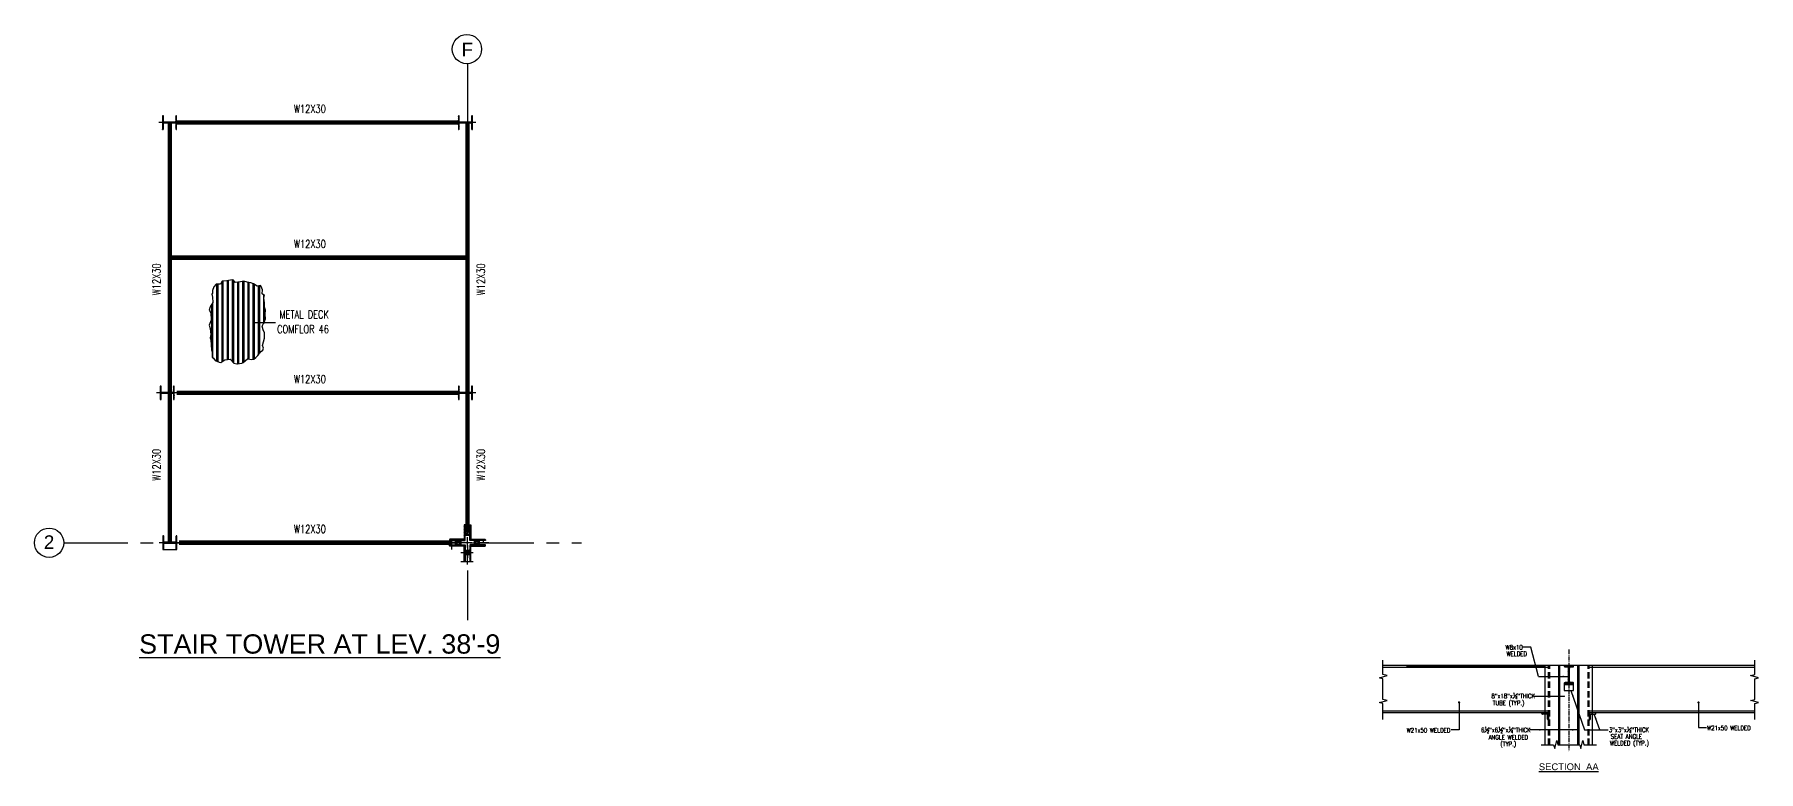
# Model space of a CAD drawing. Header units: inches. Extents: x 54519 to 57616, y 6659 to 8963.
# Drawn here: x 54797 to 55561, y 6659 to 6986 of the extents above; entities that cross this region are included whole.
import ezdxf
from ezdxf.enums import TextEntityAlignment as Align

# ---------------------------------------------------------------- set-up
doc = ezdxf.new("R2010")
doc.units = ezdxf.units.IN
doc.header["$LTSCALE"] = 15
doc.header["$MEASUREMENT"] = 0
doc.linetypes.add('CENTER', pattern=[2, 1.25, -0.25, 0.25, -0.25])
doc.linetypes.add('HIDDEN', pattern=[0.375, 0.25, -0.125])
for name, color, linetype in [('A-STAIR', 2, 'Continuous'), ('A-TEXT-P', 242, 'Continuous'), ('A-WALL-BLWK', 33, 'Continuous'), ('COLUMN', 4, 'Continuous'), ('GC', 3, 'Continuous'), ('GIRDER', 6, 'HIDDEN'), ('Grid line', 1, 'CENTER'), ('GT', 4, 'Continuous'), ('HATCH', 253, 'Continuous'), ('L', 2, 'Continuous'), ('N-DIM-Z', 126, 'Continuous'), ('S-COLUMN', 4, 'Continuous'), ('S-GRID', 8, 'CENTER'), ('SLAB', 3, 'Continuous'), ('WALL', 7, 'Continuous')]:
    doc.layers.add(name, color=color, linetype=linetype)
doc.styles.add('16 scale', font='arial.ttf')
doc.styles.add('3-32', font='simplex.shx', dxfattribs={"width": 0.75, "height": 10.6666})
doc.styles.add('dim', font='arial.ttf')
doc.styles.add('ROMANS', font='simplex.shx', dxfattribs={"width": 0.75})

# ---------------------------------------------------------------- blocks, each defined once
blk = doc.blocks.new('METAL -COL')
at = {"layer": 'COLUMN', "color": 1}
for points in [[(-7, 1.125, 0.41421356), (-6.875, 1), (-1, 1), (-1, 7.875, 0.41421356), (-1.125, 8), (-1.375, 8, 0.41421356), (-1.5, 7.875), (-1.5, 1.5), (-6.875, 1.5, 0.41421356), (-7, 1.375), (-7, 1.125)], [(7, 1.125, -0.41421356), (6.875, 1), (1, 1), (1, 7.875, -0.41421356), (1.125, 8), (1.375, 8, -0.41421356), (1.5, 7.875), (1.5, 1.5), (6.875, 1.5, -0.41421356), (7, 1.375), (7, 1.125)], [(-7, -1.125, -0.41421356), (-6.875, -1), (-1, -1), (-1, -7.875, -0.41421356), (-1.125, -8), (-1.375, -8, -0.41421356), (-1.5, -7.875), (-1.5, -1.5), (-6.875, -1.5, -0.41421356), (-7, -1.375), (-7, -1.125)], [(7, -1.125, 0.41421356), (6.875, -1), (1, -1), (1, -7.875, 0.41421356), (1.125, -8), (1.375, -8, 0.41421356), (1.5, -7.875), (1.5, -1.5), (6.875, -1.5, 0.41421356), (7, -1.375), (7, -1.125)]]:
    blk.add_lwpolyline(points, format="xyb", dxfattribs=at)
for points in [[(-2.9375, -1), (-4.9375, -1), (-4.9375, 1), (-2.9375, 1)], [(-3.1875, -0.75), (-4.6875, -0.75), (-4.6875, 0.75), (-3.1875, 0.75)], [(-1, 3.4375), (1, 3.4375), (1, 5.4375), (-1, 5.4375)], [(-0.75, 3.6875), (0.75, 3.6875), (0.75, 5.1875), (-0.75, 5.1875)], [(2.9375, -1), (4.9375, -1), (4.9375, 1), (2.9375, 1)], [(3.1875, -0.75), (4.6875, -0.75), (4.6875, 0.75), (3.1875, 0.75)], [(-1, -3.4375), (1, -3.4375), (1, -5.4375), (-1, -5.4375)], [(-0.75, -3.6875), (0.75, -3.6875), (0.75, -5.1875), (-0.75, -5.1875)]]:
    blk.add_lwpolyline(points, close=True, dxfattribs=at)
blk = doc.blocks.new('A$C2F407CD1')
at = {"layer": 'Grid line'}
h = blk.add_hatch(dxfattribs=at)
h.set_pattern_fill('_USER', color=256, scale=0.25, angle=45, style=0, pattern_type=0)
h.set_pattern_definition([(45, (-54902.19013, -10400.79056), (-0.1767766953, 0.1767766953), [])])
edge = h.paths.add_edge_path()
edge.add_line((2.82, -5.82), (0.38, -5.82))
edge.add_arc((0.38, -5.64), 0.188, 180, 270, ccw=False)
edge.add_line((0.19, -5.64), (0.19, -0.56))
edge.add_arc((0.38, -0.56), 0.188, 90, 180, ccw=False)
edge.add_line((0.38, -0.38), (2.82, -0.38))
edge.add_arc((2.82, -0.19), 0.188, 270, 360)
edge.add_line((3.01, -0.19), (3.01, 0))
edge.add_line((3.01, 0), (-3.01, 0))
edge.add_line((-3.01, 0), (-3.01, -0.19))
edge.add_arc((-2.82, -0.19), 0.188, 180, 270)
edge.add_line((-2.82, -0.38), (-0.38, -0.38))
edge.add_arc((-0.37, -0.56), 0.187, 0, 90, ccw=False)
edge.add_line((-0.19, -0.56), (-0.19, -5.64))
edge.add_arc((-0.38, -5.64), 0.188, -90, 0, ccw=False)
edge.add_line((-0.38, -5.82), (-2.82, -5.82))
edge.add_arc((-2.82, -6.01), 0.188, 90, 180)
edge.add_line((-3.01, -6.01), (-3.01, -6.2))
edge.add_line((-3.01, -6.2), (3.01, -6.2))
edge.add_line((3.01, -6.2), (3.01, -6.01))
edge.add_arc((2.82, -6.01), 0.187, 360, 450)
blk.add_line((0, 1.69), (0, 1.69))
at = {"layer": 'COLUMN', "color": 4}
blk.add_lwpolyline([(2.82, -5.82), (0.38, -5.82, -0.414214), (0.19, -5.64), (0.19, -0.56, -0.414214), (0.38, -0.38), (2.82, -0.38, 0.414214), (3.01, -0.19), (3.01, 0), (-3.01, 0), (-3.01, -0.19, 0.414214), (-2.82, -0.38), (-0.38, -0.38, -0.414214), (-0.19, -0.56), (-0.19, -5.64, -0.414214), (-0.38, -5.82), (-2.82, -5.82, 0.414214), (-3.01, -6.01), (-3.01, -6.2), (3.01, -6.2), (3.01, -6.01, 0.414214)], format="xyb", close=True, dxfattribs=at)
at = {"layer": 'Grid line'}
blk.add_line((0, -7.74), (0, 1.69), dxfattribs=at)
blk = doc.blocks.new('A$C56BC41D7')
at = {"layer": 'HATCH'}
h = blk.add_hatch(dxfattribs=at)
h.set_pattern_fill('_USER', color=1, scale=0.375, angle=45, style=0, pattern_type=0)
h.set_pattern_definition([(45, (0, 0), (-0.265165, 0.265165), [])])
edge = h.paths.add_edge_path()
edge.add_line((0.5, 6.75), (0.5, 0.75))
edge.add_arc((0.75, 0.75), 0.25, 180, 270)
edge.add_line((0.75, 0.5), (6.75, 0.5))
edge.add_arc((6.75, 0.25), 0.25, 0, 90, ccw=False)
edge.add_line((7, 0.25), (7, 0))
edge.add_line((7, 0), (0, 0))
edge.add_line((0, 0), (0, 7))
edge.add_line((0, 7), (0.25, 7))
edge.add_arc((0.25, 6.75), 0.25, 0, 90, ccw=False)
at = {"layer": 'COLUMN', "color": 4}
blk.add_lwpolyline([(0, 0), (0, 7), (0.25, 7, -0.414214), (0.5, 6.75), (0.5, 0.75, 0.414214), (0.75, 0.5), (6.75, 0.5, -0.414214), (7, 0.25), (7, 0)], format="xyb", close=True, dxfattribs=at)
blk = doc.blocks.new('A$C3C504F40')
at = {"layer": 'HATCH'}
h = blk.add_hatch(dxfattribs=at)
h.set_pattern_fill('_USER', color=1, scale=0.375, angle=45, style=0, pattern_type=0)
h.set_pattern_definition([(45, (-54890.24333, -10014.80784), (-0.265165043, 0.265165043), [])])
h.paths.add_polyline_path([(-3.25, 1), (-5.25, 1), (-5.25, -1), (-3.25, -1)])
h.paths.add_polyline_path([(-3.5, -0.75), (-5, -0.75), (-5, 0.75), (-3.5, 0.75)], flags=16)
h = blk.add_hatch(dxfattribs=at)
h.set_pattern_fill('_USER', color=1, scale=0.375, angle=45, style=0, pattern_type=0)
h.set_pattern_definition([(45, (-54885.99333, -10010.55784), (-0.265165043, 0.265165043), [])])
h.paths.add_polyline_path([(1, 5.25), (-1, 5.25), (-1, 3.25), (1, 3.25)])
h.paths.add_polyline_path([(0.75, 3.5), (-0.75, 3.5), (-0.75, 5), (0.75, 5)], flags=16)
h = blk.add_hatch(dxfattribs=at)
h.set_pattern_fill('_USER', color=1, scale=0.375, angle=45, style=0, pattern_type=0)
h.set_pattern_definition([(45, (-54881.74333, -10014.80784), (-0.265165043, 0.265165043), [])])
h.paths.add_polyline_path([(5.25, 1), (3.25, 1), (3.25, -1), (5.25, -1)])
h.paths.add_polyline_path([(5, -0.75), (3.5, -0.75), (3.5, 0.75), (5, 0.75)], flags=16)
h = blk.add_hatch(dxfattribs=at)
h.set_pattern_fill('_USER', color=1, scale=0.375, angle=45, style=0, pattern_type=0)
h.set_pattern_definition([(45, (-54885.99333, -10019.05784), (-0.265165043, 0.265165043), [])])
h.paths.add_polyline_path([(1, -3.25), (-1, -3.25), (-1, -5.25), (1, -5.25)])
h.paths.add_polyline_path([(0.75, -5), (-0.75, -5), (-0.75, -3.5), (0.75, -3.5)], flags=16)
at = {"layer": 'Grid line', "ltscale": 0.25}
for p, q in [((0, -9.66), (0, 9.66)), ((9.51, 0), (-9.52, 0))]:
    blk.add_line(p, q, dxfattribs=at)
at = {"layer": 'S-COLUMN', "color": 4}
for points in [[(-5.25, 1), (-3.25, 1), (-3.25, -1), (-5.25, -1)], [(-5, 0.75), (-3.5, 0.75), (-3.5, -0.75), (-5, -0.75)], [(-1, 5.25), (1, 5.25), (1, 3.25), (-1, 3.25)], [(-0.75, 5), (0.75, 5), (0.75, 3.5), (-0.75, 3.5)], [(3.25, 1), (5.25, 1), (5.25, -1), (3.25, -1)], [(3.5, 0.75), (5, 0.75), (5, -0.75), (3.5, -0.75)], [(-1, -3.25), (1, -3.25), (1, -5.25), (-1, -5.25)], [(-0.75, -3.5), (0.75, -3.5), (0.75, -5), (-0.75, -5)]]:
    blk.add_lwpolyline(points, close=True, dxfattribs=at)
at = {"layer": 'Grid line', "color": 4, "xscale": -1}
blk.add_blockref('A$C56BC41D7', (-1, 1), dxfattribs=at)
at = {"layer": 'Grid line', "color": 4}
blk.add_blockref('A$C56BC41D7', (1, 1), dxfattribs=at)
at = {"layer": 'Grid line', "color": 4, "rotation": 180}
blk.add_blockref('A$C56BC41D7', (-1, -1), dxfattribs=at)
at = {"layer": 'Grid line', "color": 4, "xscale": -1, "rotation": 180}
blk.add_blockref('A$C56BC41D7', (1, -1), dxfattribs=at)
blk = doc.blocks.new('A$C06E30DF9')
at = {"layer": 'GIRDER', "color": 2, "linetype": 'Continuous', "ltscale": 5}
for p, q in [((14.3, 4.5), (60.3, 4.5)), ((35, 6.3), (56.2, 6.3)), ((-6.8, -26.5), (120.4, -26.5)), ((-5.2, -20.1), (115.8, -20.1)), ((-4.9, -18.3), (116, -18.3)), ((-3.2, -11.9), (116.3, -11.9)), ((-2.3, -10.1), (115.9, -10.1)), ((0.2, -1.9), (106.9, -1.9)), ((0.5, -3.7), (109.6, -3.7)), ((-9.2, -44.6), (119.5, -44.6)), ((-8.5, -42.9), (121.5, -42.9)), ((-7.9, -51), (116.6, -51)), ((-7.6, -52.8), (116.8, -52.8)), ((-7.6, -52.8), (116.8, -52.8)), ((-6.5, -28.2), (121.6, -28.2)), ((-6.5, -28.2), (121.6, -28.2)), ((-5.5, -34.7), (123.1, -34.7)), ((-5.3, -36.4), (123.3, -36.4)), ((-5.3, -36.4), (123.3, -36.4)), ((-7, -59.2), (119.2, -59.2)), ((-5.9, -61), (120.3, -61)), ((-2.4, -67.4), (119.8, -67.4)), ((-2.4, -69.2), (119.1, -69.2)), ((27.5, -75.6), (113.2, -75.6)), ((30.1, -77.4), (96.7, -77.4))]:
    blk.add_line(p, q, dxfattribs=at)
at = {"layer": 'SLAB', "color": 1, "linetype": 'Continuous', "ltscale": 5}
blk.add_lwpolyline([(1.2, 1.2), (0, 0), (0.7, -5.3), (-2.9, -11.1), (-4.3, -15.1), (-5.4, -21.2), (-6.8, -26.4), (-5.9, -31.5), (-4.9, -40.2), (-8.3, -42.4), (-9.2, -44.7), (-7.5, -53.2), (-7, -60.4), (-2.4, -63), (-2.4, -70.1), (2.2, -73.9), (7.8, -76), (11.7, -75.8), (13.4, -77), (18.1, -76), (26.8, -75.1), (33.4, -79.7), (38.9, -81.1), (42.8, -78.5), (54.5, -78.1), (62.5, -81), (67.4, -79.5), (76.9, -78.3), (82.2, -79.4), (85.3, -78.2), (93.6, -77.6), (101.2, -77.1), (104.4, -76.5), (112.6, -76.3), (114.2, -74.4), (118.2, -71.3), (120.7, -65.3), (121.2, -62.5), (117.3, -56.1), (116.1, -47.7), (122.2, -42.2), (123.3, -37.4), (123.3, -36.2), (122.4, -29.4), (121.1, -27.4), (115.7, -20.5), (116.5, -13.6), (116.2, -10.4), (113.6, -7.5), (110.1, -4.1), (104.4, -0.2), (101.7, 3.7), (100, 4.1), (98.7, 4.6), (94.7, 3), (83, 6.1), (74.5, 6.1), (69.6, 4.4), (63.9, 2.7), (58.6, 5.3), (52.3, 7.8), (45.3, 7.2), (39, 7.8), (34.2, 6), (27.1, 6), (19.8, 5.4), (15.4, 6.1), (13.1, 2.8), (6.5, 3.1)], close=True, dxfattribs=at)

msp = doc.modelspace()

# ---------------------------------------------------------------- hatches: boundary and pattern name
at = {"layer": 'HATCH', "linetype": 'Continuous', "ltscale": 5}
h = msp.add_hatch(dxfattribs=at)
h.set_pattern_fill('_USER', color=256, scale=0.375, angle=45, style=0, pattern_type=0)
h.set_pattern_definition([(45, (761.003, -8230.0849), (-0.265165043, 0.265165043), [])])
h.paths.add_polyline_path([(55478.812266, 6705.4866053, 0.4142135624), (55479.187266, 6705.8616053), (55479.187266, 6706.1042991), (55475.062266, 6706.1042991), (55475.062266, 6705.8616053, 0.4142135624), (55475.437266, 6705.4866053), (55476.4442695, 6705.4866053, -0.4142135624), (55476.8192695, 6705.1116053), (55476.8192695, 6698.9869928, -0.4142135624), (55476.4442695, 6698.6119928), (55475.437266, 6698.6119928, 0.4142135623), (55475.062266, 6698.2369928), (55475.062266, 6697.9942991), (55479.187266, 6697.9942991), (55479.187266, 6698.2369928, 0.4142135624), (55478.812266, 6698.6119928), (55477.8052625, 6698.6119928, -0.4142135624), (55477.4302625, 6698.9869928), (55477.4302625, 6705.1116053, -0.4142135624), (55477.8052625, 6705.4866053)])

# ---------------------------------------------------------------- linework, layer by layer
for p, q in [((54991.0717408, 6756.0826504), (54985.5717408, 6756.0826504)), ((54991.0717408, 6752.0826504), (54985.5717408, 6752.0826504))]:
    msp.add_line(p, q)
at = {"layer": 'A-STAIR'}
for p, q in [((54981.5717408, 6762.0826504), (54981.5717408, 6757.5826504)), ((54985.5717408, 6762.0826504), (54981.5717408, 6762.0826504)), ((54991.5717408, 6762.0826504), (54995.5717408, 6762.0826504)), ((54995.5717408, 6762.0826504), (54995.5717408, 6760.3326504))]:
    msp.add_line(p, q, dxfattribs=at)
at = {"layer": 'A-WALL-BLWK'}
msp.add_line((54853.5717408, 6757.5826504), (54859.5717408, 6757.5826504), dxfattribs=at)
at = {"layer": 'GC'}
for centre in [(54988.3171918, 6979.4309741), (54803.0365134, 6760.5809575)]:
    msp.add_circle(centre, 6.5, dxfattribs=at)
at = {"layer": 'GIRDER', "color": 1, "linetype": 'Continuous', "ltscale": 5}
for p, q in [((54893.9612064, 6858.2209296), (54903.4724312, 6858.2209296)), ((55460.1565267, 6714.2414959), (55456.7352213, 6714.2414959)), ((55463.6433445, 6701.2285146), (55460.1565267, 6714.2414959)), ((55463.6433445, 6701.2285146), (55476.8192695, 6701.2285146)), ((55478.0349545, 6694.9942991), (55484.0970927, 6677.6304175)), ((55428.4025983, 6689.7532797), (55428.4025983, 6677.6386043)), ((55490.7700513, 6677.6304175), (55488.3192271, 6684.6042991)), ((55534.5904018, 6689.7532797), (55534.5904018, 6678.6627877)), ((55428.4025983, 6677.6386043), (55424.8589813, 6677.6386043)), ((55481.124766, 6677.6386043), (55459.9052016, 6677.6386043)), ((55484.0970927, 6677.6304175), (55494.5497177, 6677.6304175)), ((55534.5904018, 6678.6627877), (55538.0655039, 6678.6627877))]:
    msp.add_line(p, q, dxfattribs=at)
at = {"layer": 'GIRDER', "color": 3, "linetype": 'Continuous', "ltscale": 5}
for p, q in [((55394.6051147, 6705.3542991), (55468.124766, 6705.3542991)), ((55466.624766, 6705.3542991), (55405.124766, 6705.3542991)), ((55466.624766, 6670.9028928), (55466.624766, 6706.1042991)), ((55472.624766, 6670.9028928), (55472.624766, 6706.1042991)), ((55473.124766, 6670.9028928), (55473.124766, 6706.1042991)), ((55481.124766, 6670.9028928), (55481.124766, 6706.1042991)), ((55481.624766, 6670.9028928), (55481.624766, 6706.1042991)), ((55486.124766, 6705.3542991), (55559.6444173, 6705.3542991)), ((55487.624766, 6670.9028928), (55487.624766, 6706.1042991)), ((55479.187266, 6697.4942991), (55475.062266, 6697.4942991))]:
    msp.add_line(p, q, dxfattribs=at)
at = {"layer": 'GIRDER', "color": 1, "linetype": 'Continuous', "ltscale": 5}
for points, const_width in [([(54893.9612064, 6858.4318671, 1), (54893.9612064, 6858.0099921, 1)], 0.421875), ([(55474.9203595, 6692.5216024, 1), (55475.2328595, 6692.5216024, 1)], 0.3125), ([(55428.6525983, 6689.7532797, -1), (55428.1525983, 6689.7532797, -1)], 0.5), ([(55534.3404018, 6689.7532797, 1), (55534.8404018, 6689.7532797, 1)], 0.5)]:
    msp.add_lwpolyline(points, format="xyb", close=True, dxfattribs=dict(at, const_width=const_width))
at = {"layer": 'GIRDER', "color": 3, "linetype": 'Continuous', "ltscale": 5}
for points in [[(55559.6444173, 6706.1042991), (55394.6051147, 6706.1042991)], [(55405.124766, 6706.1042991), (55466.624766, 6706.1042991)], [(55479.187266, 6697.9942991), (55475.062266, 6697.9942991), (55475.062266, 6694.9942991), (55479.187266, 6694.9942991), (55479.187266, 6697.9942991)], [(55468.124766, 6685.8542991), (55394.6051147, 6685.8542991)], [(55468.124766, 6685.1042991), (55394.6051147, 6685.1042991)], [(55465.124766, 6685.1042991), (55466.624766, 6685.1042991)], [(55559.6444173, 6685.8542991), (55486.124766, 6685.8542991)], [(55559.6444173, 6685.1042991), (55486.124766, 6685.1042991)], [(55489.124766, 6685.1042991), (55487.624766, 6685.1042991)]]:
    msp.add_lwpolyline(points, dxfattribs=at)
at = {"layer": 'GIRDER', "color": 1, "linetype": 'Continuous', "ltscale": 5}
for points in [[(55476.8192695, 6701.2285146, 0, 0.8, 0), (55474.3193112, 6701.2429679, 0.8, 0.8, 0)], [(55478.0349545, 6694.9942991, 0, 0.8, 0), (55478.8796489, 6692.6413241, 0.8, 0.8, 0)], [(55488.3192271, 6684.6042991, 0, 0.8, 0), (55489.1639215, 6682.2513241, 0.8, 0.8, 0)], [(55466.5265031, 6677.6386043, 0, 0.8, 0), (55464.0265031, 6677.6386043, 0.8, 0.8, 0)], [(55481.0265031, 6677.6386043, 0, 0.8, 0), (55478.5265031, 6677.6386043, 0.8, 0.8, 0)]]:
    msp.add_lwpolyline(points, format="xyseb", dxfattribs=at)
at = {"layer": 'GIRDER', "color": 4, "linetype": 'Continuous', "ltscale": 5}
msp.add_lwpolyline([(55477.4302625, 6705.1116053, -0.4142135624), (55477.8052625, 6705.4866053), (55478.812266, 6705.4866053, 0.4142135624), (55479.187266, 6705.8616053), (55479.187266, 6706.1042991), (55475.062266, 6706.1042991), (55475.062266, 6705.8616053, 0.4142135624), (55475.437266, 6705.4866053), (55476.4442695, 6705.4866053, -0.4142135624), (55476.8192695, 6705.1116053), (55476.8192695, 6698.9869928, -0.4142135624), (55476.4442695, 6698.6119928), (55475.437266, 6698.6119928, 0.4142135623), (55475.062266, 6698.2369928), (55475.062266, 6697.9942991), (55479.187266, 6697.9942991), (55479.187266, 6698.2369928, 0.4142135624), (55478.812266, 6698.6119928), (55477.8052625, 6698.6119928, -0.4142135624), (55477.4302625, 6698.9869928)], format="xyb", close=True, dxfattribs=at)
at = {"layer": 'GIRDER', "color": 3, "linetype": 'Continuous', "ltscale": 5}
for points in [[(55466.624766, 6684.6042991), (55465.424766, 6684.6042991, -0.4142135624), (55465.124766, 6684.9042991), (55465.124766, 6685.1042991)], [(55487.624766, 6684.6042991), (55488.824766, 6684.6042991, 0.4142135624), (55489.124766, 6684.9042991), (55489.124766, 6685.1042991)]]:
    msp.add_lwpolyline(points, format="xyb", dxfattribs=at)
at = {"layer": 'Grid line', "ltscale": 1.5}
for p, q in [((54988.5771718, 6973.2119068), (54988.5771718, 6726.2035667)), ((54809.833953, 6760.5809575), (55039.0854878, 6760.5809575))]:
    msp.add_line(p, q, dxfattribs=at)
at = {"layer": 'L', "color": 1}
msp.add_line((55461.7689878, 6692.5216024), (55475.0766095, 6692.5216024), dxfattribs=at)
at = {"layer": 'L', "color": 2, "linetype": 'CENTER', "ltscale": 1.5, "const_width": 2}
for points in [[(54856.5771718, 6947.0730936), (54856.5771718, 6760.5809575)], [(54859.5776647, 6946.8855936), (54984.5776647, 6946.8855936)], [(54988.5771718, 6947.0730936), (54988.5771718, 6765.8326504)], [(54856.5771718, 6886.9666137), (54988.5771718, 6886.9666137)], [(54859.5717408, 6827.0476338), (54984.5771718, 6827.0476338)], [(54860.7046441, 6760.5826504), (54981.5717408, 6760.5826504)]]:
    msp.add_lwpolyline(points, dxfattribs=at)
at = {"layer": 'S-GRID', "color": 1, "linetype": 'CENTER', "ltscale": 0.1}
msp.add_line((55477.124766, 6713.1696786), (55477.124766, 6668.1262509), dxfattribs=at)
at = {"layer": 'WALL', "color": 2, "linetype": 'HIDDEN', "ltscale": 0.75}
for p, q in [((55468.124766, 6670.9028928), (55468.124766, 6706.1042991)), ((55468.624766, 6670.9028928), (55468.624766, 6706.1042991)), ((55485.624766, 6670.9028928), (55485.624766, 6706.1042991)), ((55486.124766, 6670.9028928), (55486.124766, 6706.1042991))]:
    msp.add_line(p, q, dxfattribs=at)
at = {"layer": 'WALL', "color": 2, "linetype": 'HIDDEN'}
for p, q in [((55466.624766, 6685.1042991), (55468.124766, 6685.1042991)), ((55487.624766, 6685.8542991), (55486.124766, 6685.8542991)), ((55487.624766, 6685.1042991), (55486.124766, 6685.1042991))]:
    msp.add_line(p, q, dxfattribs=at)
at = {"layer": 'WALL', "color": 1}
for points in [[(55394.6051147, 6682.2119137), (55394.6051147, 6689.2222212), (55393.0405421, 6689.6779818), (55396.5628305, 6690.6617541), (55394.6051147, 6691.1041886), (55394.6051147, 6700.2180882), (55393.0405421, 6700.6738488), (55396.5628305, 6701.6576211), (55394.6051147, 6702.1000556), (55394.6051147, 6708.5014851)], [(55559.6444173, 6682.2119137), (55559.6444173, 6689.2222212), (55561.2089899, 6689.6779818), (55557.6867014, 6690.6617541), (55559.6444173, 6691.1041886), (55559.6444173, 6700.2180882), (55561.2089899, 6700.6738488), (55557.6867014, 6701.6576211), (55559.6444173, 6702.1000556), (55559.6444173, 6708.5014851)], [(55464.7755916, 6670.9028928), (55470.3421755, 6670.9028928), (55470.797936, 6669.3383202), (55471.7817083, 6672.8606086), (55472.2241428, 6670.9028928), (55481.8996903, 6670.9028928), (55482.3554508, 6669.3383202), (55483.3392231, 6672.8606086), (55483.7816576, 6670.9028928), (55489.3452347, 6670.9028928)]]:
    msp.add_lwpolyline(points, dxfattribs=at)
at = {"layer": 'WALL', "color": 2, "linetype": 'HIDDEN', "ltscale": 0.75}
for points in [[(55465.124766, 6685.1042991), (55468.124766, 6685.1042991), (55468.124766, 6682.1042991), (55467.924766, 6682.1042991, -0.4142135624), (55467.624766, 6682.4042991), (55467.624766, 6684.3042991, 0.4142135624), (55467.324766, 6684.6042991), (55465.424766, 6684.6042991, -0.4142135624), (55465.124766, 6684.9042991), (55465.124766, 6685.1042991)], [(55489.124766, 6685.1042991), (55486.124766, 6685.1042991), (55486.124766, 6682.1042991), (55486.324766, 6682.1042991, 0.4142135624), (55486.624766, 6682.4042991), (55486.624766, 6684.3042991, -0.4142135624), (55486.924766, 6684.6042991), (55488.824766, 6684.6042991, 0.4142135624), (55489.124766, 6684.9042991), (55489.124766, 6685.1042991)]]:
    msp.add_lwpolyline(points, format="xyb", dxfattribs=at)

# ---------------------------------------------------------------- block references
at = {"rotation": 90}
for p in [(54853.3776647, 6946.8855936), (54984.5776647, 6946.8855936), (54852.3442685, 6827.0476338), (54984.5771718, 6827.0476925), (54853.4771718, 6760.5826504)]:
    msp.add_blockref('A$C2F407CD1', p, dxfattribs=at)
at = {"layer": 'L', "color": 2, "xscale": 0.28125, "yscale": 0.28125, "zscale": 0.28125, "rotation": 270}
msp.add_blockref('A$C06E30DF9', (54896.8013817, 6874.5916158), dxfattribs=at)
at = {"layer": 'S-COLUMN'}
msp.add_blockref('METAL -COL', (54988.5717408, 6760.5826504), dxfattribs=at)
at = {"layer": 'WALL'}
msp.add_blockref('A$C3C504F40', (54988.5771718, 6760.5809575), dxfattribs=at)

# ---------------------------------------------------------------- texts
at = {"layer": 'A-TEXT-P', "color": 4, "style": '16 scale'}
msp.add_text("%%USTAIR TOWER AT LEV. 38'-9", height=8.55, dxfattribs=at).set_placement((54842.9390605, 6711.4074314))
msp.add_text('%%USECTION  AA', height=3, dxfattribs=at).set_placement((55477.0355308, 6659.7315916), align=Align.CENTER)
at = {"layer": 'GIRDER', "color": 2, "linetype": 'Continuous', "ltscale": 5, "char_height": 2, "attachment_point": 5, "style": 'ROMANS'}
for s, insert in [('W8x10', (55452.8185546, 6714.1834466)), ('WELDED', (55453.9783848, 6711.3167671)), ('\\A1;8"x18"x{\\H0.7x;\\S1#4;}"THICK', (55452.4332735, 6692.6236309)), ('\\A1;TUBE (TYP.)', (55450.3623826, 6689.1608479)), ('W21x50 WELDED', (55414.8537584, 6677.3975647)), ('\\A1;6{\\H0.7x;\\S1#2;}"x6{\\H0.7x;\\S1#2;}"x{\\H0.7x;\\S1#4;}"THICK', (55449.1834126, 6677.5409274)), ('\\A1;3"x3"x{\\H0.7x;\\S1#4;}"THICK', (55503.754082, 6677.578315)), ('\\A1;SEAT ANGLE', (55502.6256692, 6674.6307672)), ('W21x50 WELDED', (55548.0707269, 6678.4217482)), ('\\A1;ANGLE WELDED ', (55450.2373975, 6674.2820524)), ('\\A1;(TYP.)', (55450.2373975, 6671.0279212)), ('\\A1;WELDED (TYP.)', (55503.9545199, 6671.3949108))]:
    msp.add_mtext(s, dxfattribs=dict(at, insert=insert))
at = {"layer": 'GT', "color": 4, "style": 'dim'}
for s, p in [('F', (54988.5240755, 6979.2912342)), ('2', (54803.0057256, 6760.8522656))]:
    msp.add_text(s, height=6, dxfattribs=at).set_placement(p, align=Align.MIDDLE_CENTER)
at = {"layer": 'N-DIM-Z', "color": 2, "char_height": 3.54931115, "attachment_point": 5, "style": '3-32'}
for s, insert in [('W12X30', (54918.6708768, 6952.9645144)), ('W12X30', (54918.6708768, 6893.0455345)), ('METAL DECK', (54916.1250084, 6861.824064)), ('COMFLOR 46', (54915.6610078, 6855.2704888)), ('W12X30', (54918.6708768, 6833.1265546)), ('W12X30', (54918.6708768, 6766.6615712))]:
    msp.add_mtext(s, dxfattribs=dict(at, insert=insert))
at = {"layer": 'N-DIM-Z', "color": 2, "char_height": 3.54931115, "attachment_point": 5, "rotation": 90, "style": '3-32'}
for insert in [(54850.6094199, 6877.3328017), (54994.5449237, 6877.3328017), (54850.6094199, 6795.0918138), (54994.5449237, 6795.0918138)]:
    msp.add_mtext('W12X30', dxfattribs=dict(at, insert=insert))

doc.saveas('drawing.dxf')
